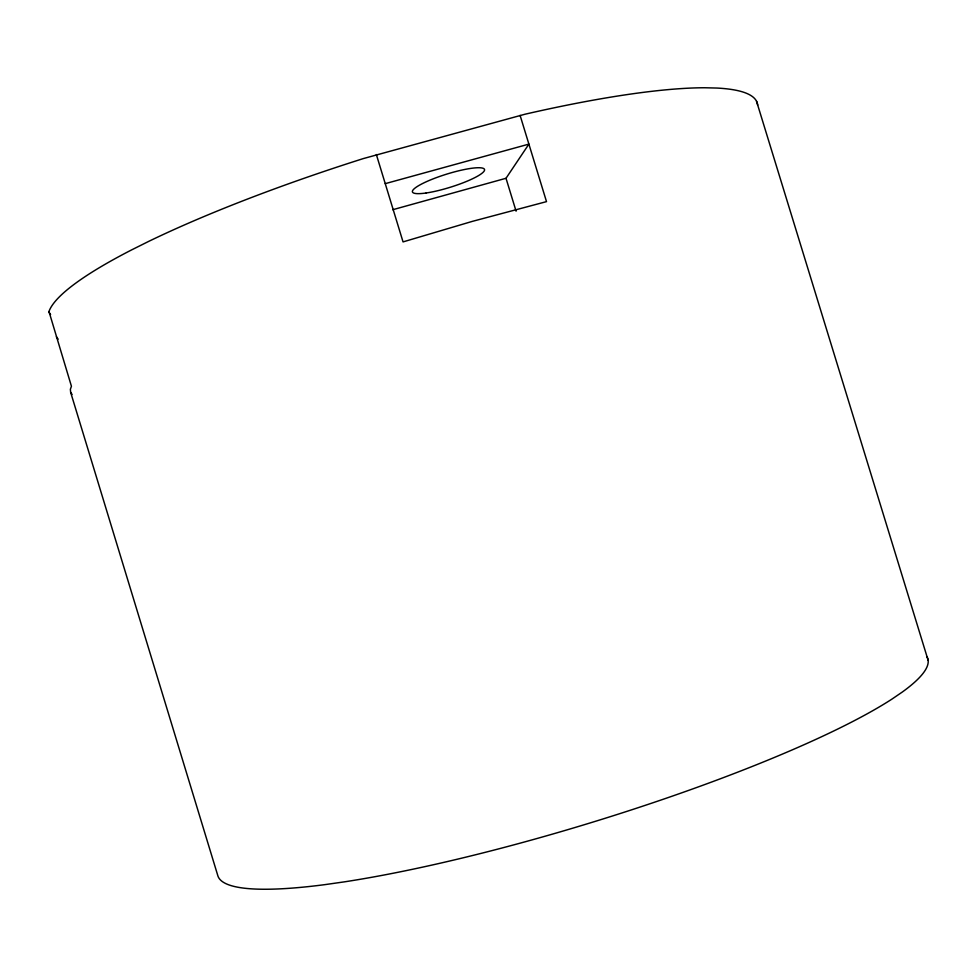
<?xml version="1.0" encoding="UTF-8"?>
<svg xmlns="http://www.w3.org/2000/svg" width="977" height="977" viewBox="0 0 977 977"><rect width="100%" height="100%" fill="white"/><g stroke="black" fill="none" stroke-linecap="round" stroke-linejoin="round"><path stroke-width="1.47" d="M926.99 656.8A371.199 58.351 -17 0 1 902.259 692.07L892.099 699.007A371.199 58.351 -17 0 1 344.307 881.865L324.889 884.637A371.199 58.351 -17 0 1 217.737 875.368L70.649 392.351L70.368 389.31L71.431 386.245L48.972 311.504A370.552 62.113 -17 0 1 131.431 249.99L148.98 241.246A370.552 62.113 -17 0 1 363.371 158.567L525.101 114.199A370.552 62.113 -17 0 1 704.576 87.759L716.935 88.052A370.552 62.113 -17 0 1 757.651 105.101M392.754 209.713L506.013 178.278L528.899 144.12L385.243 183.652M56.373 336.809L58.168 339.153M48.85 312.103L50.584 314.521M70.649 392.351L72.09 394.488M756.54 101.266L928.15 660.354M520.094 115.384L546.509 201.628L472.306 221.388L403.049 241.905L376.353 154.537M506.013 178.278L516.088 211.191M426.119 192.994A37.761 6.802 -17.3 0 0 484.213 170.963A37.761 6.802 -17.3 0 0 435.131 178.095A37.761 6.802 -17.3 0 0 426.119 192.994"/></g></svg>
